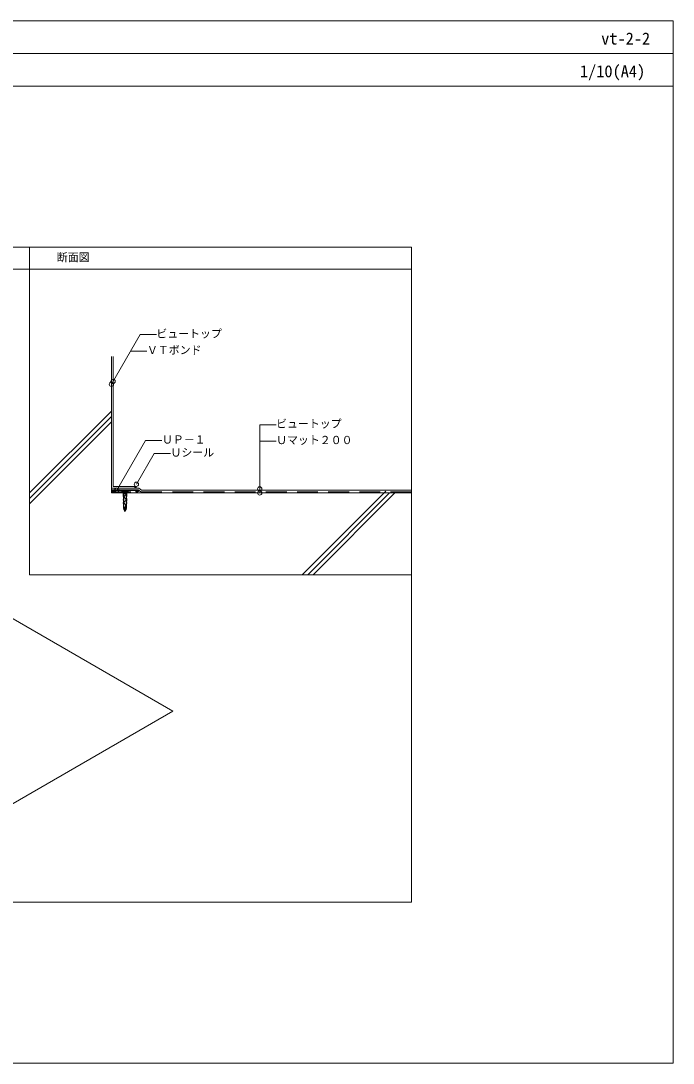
# Model space of a CAD drawing. Units: millimetres, scale not verified. Extents: x -1380 to 1380, y -955 to 955.
# Drawn here: x 184 to 1380, y -955 to 955 of the extents above; entities that cross this region are included whole.
import ezdxf
from ezdxf.enums import TextEntityAlignment as Align

# ---------------------------------------------------------------- set-up
doc = ezdxf.new("R2010")
doc.units = ezdxf.units.MM
doc.header["$LTSCALE"] = 3
doc.linetypes.add('USER1', pattern=[19.05, 12.7, -6.35])
for name, color, linetype, lineweight in [('0-0_0', 7, 'Continuous', 9), ('0-1_WAKU', 7, 'Continuous', 18), ('0-2_KUTAI', 3, 'Continuous', 18), ('0-3_BOUSUI', 1, 'Continuous', 18), ('0-4_MOJI', 7, 'Continuous', 18), ('0-5_HATCH', 9, 'Continuous', 18), ('0-6_KANAMONO_SCREW', 4, 'Continuous', 18), ('0-7_KANAMONO', 4, 'Continuous', 18)]:
    doc.layers.add(name, color=color, linetype=linetype, lineweight=lineweight)
doc.styles.add('ＭＳ ゴシック', font='')
doc.styles.get('ＭＳ ゴシック').set_extended_font_data('MS Gothic')

msp = doc.modelspace()

# ---------------------------------------------------------------- linework, layer by layer
at = {"layer": '0-0_0', "lineweight": 18}
for p, q in [((-1379.895, 895.073), (1380.105, 895.073)), ((-899.895, 500.073), (900.105, 500.073))]:
    msp.add_line(p, q, dxfattribs=at)
at = {"layer": '0-0_0'}
for p in [(-57.074, -9.927), (-57.074, -609.927)]:
    msp.add_line(p, (462.541, -309.927), dxfattribs=at)
at = {"layer": '0-0_0', "lineweight": 18}
msp.add_lwpolyline([(-899.895, -659.927), (900.105, -659.927), (900.105, 540.073), (-899.895, 540.073)], close=True, dxfattribs=at)
at = {"layer": '0-1_WAKU'}
for points in [[(1380.105, 835.073), (-1379.895, 835.073), (-1379.895, 955.073), (1380.105, 955.073)], [(-1379.895, -954.927), (1380.105, -954.927), (1380.105, 955.073), (-1379.895, 955.073)], [(200.105, 540.073), (900.105, 540.073), (900.105, -59.927), (200.105, -59.927)]]:
    msp.add_lwpolyline(points, close=True, dxfattribs=at)
at = {"layer": '0-2_KUTAI'}
msp.add_lwpolyline([(900.105, 90.073), (350.105, 90.073), (350.105, 340.073)], dxfattribs=at)
at = {"layer": '0-3_BOUSUI'}
for p, q in [((393.105, 101.573), (393.105, 98.573)), ((393.105, 98.573), (396.105, 98.573))]:
    msp.add_line(p, q, dxfattribs=at)
at = {"layer": '0-3_BOUSUI', "linetype": 'USER1'}
msp.add_line((900.105, 92.073), (350.105, 92.073), dxfattribs=at)
at = {"layer": '0-3_BOUSUI'}
for points in [[(350.105, 340.073), (350.105, 98.573), (393.105, 98.573)], [(353.105, 340.073), (353.105, 101.573), (393.105, 101.573)], [(900.105, 95.073), (405.301, 95.073), (400.301, 98.573), (350.105, 98.573)], [(404.355, 92.073), (399.355, 95.573), (350.105, 95.573)]]:
    msp.add_lwpolyline(points, dxfattribs=at)
msp.add_arc((393.105, 98.573), 3, 0, 90, dxfattribs=at)
at = {"layer": '0-4_MOJI'}
for p, q in [((385.285, 350.055), (415.285, 350.055)), ((622.19, 90.073), (622.19, 215.073)), ((622.19, 215.073), (652.19, 215.073)), ((622.19, 185.073), (652.19, 185.073)), ((395.984, 105.937), (428.484, 162.228)), ((428.484, 162.228), (458.484, 162.228))]:
    msp.add_line(p, q, dxfattribs=at)
for points in [[(350.105, 289.122), (402.605, 380.055), (432.605, 380.055)], [(360.33, 95.171), (412.83, 186.104), (442.83, 186.104)]]:
    msp.add_lwpolyline(points, dxfattribs=at)
for centre in [(350.105, 289.122), (353.105, 294.318), (360.33, 95.171), (395.984, 105.937), (622.19, 97.303), (622.19, 90.073)]:
    msp.add_circle(centre, 4, dxfattribs=at)
at = {"layer": '0-5_HATCH'}
for p, q in [((200.105, 90.073), (350.105, 240.073)), ((200.105, 80.073), (350.105, 230.073)), ((200.105, 70.073), (350.105, 220.073)), ((393.105, 100.762), (393.828, 101.485)), ((393.105, 99.864), (394.48, 101.239)), ((395.438, 98.573), (393.105, 100.906)), ((393.105, 98.966), (395.021, 100.882)), ((394.54, 98.573), (393.105, 100.008)), ((393.642, 98.573), (393.105, 99.11)), ((396.096, 98.813), (393.346, 101.563)), ((393.61, 98.573), (395.464, 100.427)), ((394.508, 98.573), (395.809, 99.873)), ((395.658, 100.149), (394.682, 101.125)), ((395.406, 98.573), (396.038, 99.205)), ((700.105, -59.927), (853.105, 93.073)), ((710.105, -59.927), (860.105, 90.073)), ((720.105, -59.927), (870.105, 90.073))]:
    msp.add_line(p, q, dxfattribs=at)
at = {"layer": '0-6_KANAMONO_SCREW'}
for p, q in [((379.605, 95.738), (370.605, 95.738)), ((370.605, 95.738), (370.605, 94.998)), ((379.605, 95.738), (379.605, 94.998)), ((379.605, 94.998), (370.605, 94.998)), ((371.43, 94.173), (370.605, 94.998)), ((371.43, 93.723), (371.43, 94.173)), ((372.215, 92.873), (371.43, 93.723)), ((378.78, 93.723), (371.43, 93.723)), ((371.715, 84.173), (371.715, 92.373)), ((372.215, 82.273), (371.715, 84.173)), ((372.964, 78.173), (371.88, 78.173)), ((371.88, 76.473), (371.88, 78.173)), ((372.955, 76.473), (371.88, 76.473)), ((372.986, 78.773), (371.942, 78.773)), ((373.009, 79.373), (371.995, 79.373)), ((372.042, 78.173), (372.377, 81.973)), ((372.142, 72.473), (372.042, 76.473)), ((373.031, 79.973), (372.047, 79.973)), ((373.053, 80.573), (372.1, 80.573)), ((373.076, 81.173), (372.153, 81.173)), ((373.098, 81.773), (372.206, 81.773)), ((377.995, 92.873), (372.215, 92.873)), ((372.215, 87.373), (372.215, 89.173)), ((377.995, 89.173), (372.215, 89.173)), ((376.455, 88.173), (372.215, 88.173)), ((372.215, 81.973), (372.215, 83.773)), ((373.105, 83.773), (372.215, 83.773)), ((373.105, 81.973), (372.215, 81.973)), ((372.315, 83.773), (372.315, 87.373)), ((373.105, 86.873), (372.315, 86.873)), ((373.105, 86.373), (372.315, 86.373)), ((373.105, 85.873), (372.315, 85.873)), ((373.105, 85.373), (372.315, 85.373)), ((373.105, 84.873), (372.315, 84.873)), ((373.105, 84.373), (372.315, 84.373)), ((372.955, 76.473), (372.964, 78.181)), ((373.055, 72.473), (372.955, 76.473)), ((372.964, 78.173), (373.105, 81.973)), ((373.455, 83.173), (373.455, 83.578)), ((373.755, 83.173), (373.455, 83.173)), ((373.455, 82.068), (373.455, 82.473)), ((373.755, 82.473), (373.455, 82.473)), ((373.755, 83.173), (373.755, 83.578)), ((373.755, 82.068), (373.755, 82.473)), ((374.05, 84.67), (375.998, 85.928)), ((374.05, 80.976), (375.998, 79.718)), ((374.213, 84.418), (376.161, 85.676)), ((374.213, 81.228), (376.161, 79.97)), ((374.855, 89.173), (374.855, 92.873)), ((374.855, 89.173), (375.105, 89.373)), ((375.355, 92.873), (375.105, 92.373)), ((375.355, 89.173), (375.105, 89.373)), ((375.355, 89.173), (375.355, 92.873)), ((376.455, 86.768), (376.455, 88.373)), ((376.455, 76.568), (376.455, 78.878)), ((377.995, 88.173), (376.755, 88.173)), ((376.755, 76.568), (376.755, 78.878)), ((377.995, 87.373), (377.105, 87.373)), ((377.105, 81.973), (377.105, 87.373)), ((377.895, 86.873), (377.105, 86.873)), ((377.895, 86.373), (377.105, 86.373)), ((377.895, 85.873), (377.105, 85.873)), ((377.895, 85.373), (377.105, 85.373)), ((377.895, 84.873), (377.105, 84.873)), ((377.895, 84.373), (377.105, 84.373)), ((377.995, 83.773), (377.105, 83.773)), ((377.246, 78.169), (377.105, 81.973)), ((377.995, 81.973), (377.105, 81.973)), ((378.004, 81.773), (377.106, 81.773)), ((378.057, 81.173), (377.135, 81.173)), ((377.155, 72.473), (377.255, 76.473)), ((378.11, 80.573), (377.157, 80.573)), ((378.163, 79.973), (377.179, 79.973)), ((378.216, 79.373), (377.202, 79.373)), ((378.269, 78.773), (377.224, 78.773)), ((378.33, 78.173), (377.246, 78.173)), ((377.255, 76.473), (377.246, 78.169)), ((378.33, 76.473), (377.255, 76.473)), ((378.169, 78.173), (377.834, 81.973)), ((377.895, 89.173), (377.895, 92.873)), ((377.895, 83.773), (377.895, 87.373)), ((377.995, 92.873), (378.78, 93.723)), ((377.995, 87.373), (377.995, 89.173)), ((378.495, 84.173), (377.995, 82.273)), ((377.995, 81.973), (377.995, 83.773)), ((378.069, 72.473), (378.169, 76.473)), ((378.33, 76.473), (378.33, 78.173)), ((378.78, 94.173), (379.605, 94.998)), ((372.965, 76.073), (371.899, 76.073)), ((372.98, 75.473), (371.914, 75.473)), ((372.995, 74.873), (371.929, 74.873)), ((373.01, 74.273), (371.944, 74.273)), ((373.025, 73.673), (371.959, 73.673)), ((373.04, 73.073), (371.974, 73.073)), ((372.019, 70.773), (371.98, 72.473)), ((373.055, 72.473), (371.98, 72.473)), ((373.055, 70.773), (372.019, 70.773)), ((373.069, 70.473), (372.041, 70.473)), ((373.092, 69.973), (372.05, 69.973)), ((373.138, 69.373), (372.061, 69.373)), ((373.161, 68.773), (372.072, 68.773)), ((373.184, 68.173), (372.083, 68.173)), ((373.207, 67.573), (372.094, 67.573)), ((373.23, 66.973), (372.105, 66.973)), ((372.105, 65.173), (372.105, 66.973)), ((373.23, 65.173), (372.105, 65.173)), ((373.23, 62.573), (372.105, 62.573)), ((372.355, 66.973), (372.18, 70.773)), ((373.23, 64.623), (372.18, 64.623)), ((373.23, 64.123), (372.18, 64.123)), ((373.23, 63.623), (372.18, 63.623)), ((373.23, 63.123), (372.18, 63.123)), ((372.355, 62.573), (372.355, 65.173)), ((373.23, 66.973), (373.055, 70.773)), ((373.23, 62.573), (373.23, 65.173)), ((373.455, 71.068), (373.455, 73.378)), ((373.605, 64.276), (373.605, 64.093)), ((373.605, 61.976), (373.605, 61.793)), ((375.105, 62.473), (373.695, 64.306)), ((375.105, 60.173), (373.695, 62.006)), ((375.105, 61.973), (373.709, 63.788)), ((375.105, 59.673), (373.709, 61.488)), ((373.755, 71.068), (373.755, 73.378)), ((374.05, 74.47), (375.998, 75.728)), ((374.05, 69.976), (375.798, 68.847)), ((374.213, 74.218), (376.161, 75.476)), ((374.213, 70.228), (375.961, 69.099)), ((374.955, 63.173), (374.955, 63.347)), ((375.255, 63.173), (374.955, 63.173)), ((375.105, 62.473), (376.516, 64.306)), ((375.105, 61.973), (376.502, 63.788)), ((375.105, 60.173), (376.516, 62.006)), ((375.105, 59.673), (376.502, 61.488)), ((375.255, 63.173), (375.255, 63.347)), ((375.55, 64.439), (375.798, 64.599)), ((375.713, 64.187), (375.961, 64.347)), ((376.255, 65.439), (376.255, 68.007)), ((376.555, 65.439), (376.555, 68.007)), ((376.605, 64.276), (376.605, 64.093)), ((376.605, 61.976), (376.605, 61.793)), ((376.98, 66.973), (377.155, 70.773)), ((378.105, 66.973), (376.98, 66.973)), ((378.105, 65.173), (376.98, 65.173)), ((376.98, 62.573), (376.98, 65.173)), ((378.03, 64.623), (376.98, 64.623)), ((378.03, 64.123), (376.98, 64.123)), ((378.03, 63.623), (376.98, 63.623)), ((378.03, 63.123), (376.98, 63.123)), ((378.104, 62.573), (376.98, 62.573)), ((378.104, 67.573), (377.003, 67.573)), ((378.118, 68.173), (377.026, 68.173)), ((378.131, 68.773), (377.049, 68.773)), ((378.145, 69.373), (377.072, 69.373)), ((378.158, 69.973), (377.118, 69.973)), ((378.17, 70.473), (377.133, 70.473)), ((378.23, 72.473), (377.155, 72.473)), ((378.192, 70.773), (377.155, 70.773)), ((378.237, 73.073), (377.17, 73.073)), ((378.267, 74.273), (377.2, 74.273)), ((378.252, 73.673), (377.201, 73.673)), ((377.205, 59.173), (378.105, 62.573)), ((378.282, 74.873), (377.215, 74.873)), ((378.297, 75.473), (377.23, 75.473)), ((378.312, 76.073), (377.245, 76.073)), ((377.855, 66.973), (377.942, 70.773)), ((377.855, 62.573), (377.855, 65.173)), ((378.105, 65.173), (378.105, 66.973)), ((378.192, 70.773), (378.23, 72.473))]:
    msp.add_line(p, q, dxfattribs=at)
for points in [[(378.78, 93.723), (378.78, 94.173), (371.43, 94.173)], [(372.315, 89.173), (372.315, 92.873), (371.715, 92.373)], [(373.105, 81.973), (373.105, 87.373), (372.215, 87.373)], [(375.105, 89.373), (375.105, 92.373), (374.855, 92.873)], [(376.755, 86.768), (376.755, 88.373), (376.455, 88.373)], [(378.495, 84.173), (378.495, 92.373), (377.895, 92.873)], [(377.205, 59.173), (373.005, 59.173), (372.105, 62.573)]]:
    msp.add_lwpolyline(points, dxfattribs=at)
for centre, radius, start, end in [((374.755, 83.578), 1.3, 122.8584, 180), ((374.755, 82.068), 1.3, 180, 237.1416), ((374.755, 83.578), 1, 122.8584, 180), ((374.755, 82.068), 1, 180, 237.1416), ((375.455, 86.768), 1, 302.8584, 0), ((375.455, 78.878), 1, 0, 57.1416), ((375.455, 76.568), 1, 302.8584, 360), ((375.455, 86.768), 1.3, 302.8584, 360), ((375.455, 78.878), 1.3, 0, 57.1416), ((375.455, 76.568), 1.3, 302.8584, 360), ((374.755, 73.378), 1.3, 122.8584, 180), ((374.755, 71.068), 1.3, 180, 237.1416), ((373.655, 64.276), 0.05, 37.56859, 180), ((374.105, 64.093), 0.5, 180, 217.56859), ((373.655, 61.976), 0.05, 37.56859, 180), ((374.105, 61.793), 0.5, 180, 217.56859), ((382.888, 60.978), 9.383, 191.09155, 213.95053), ((374.755, 73.378), 1, 122.8584, 180), ((374.755, 71.068), 1, 180, 237.1416), ((376.255, 63.347), 1.3, 122.8584, 180), ((367.322, 60.978), 9.383, 326.04947, 348.90845), ((376.255, 63.347), 1, 122.8584, 180), ((375.255, 68.007), 1, 0, 57.1416), ((375.255, 65.439), 1, 302.8584, 360), ((375.255, 68.007), 1.3, 0, 57.1416), ((375.255, 65.439), 1.3, 302.8584, 0), ((376.105, 64.093), 0.5, 322.43141, 0), ((376.105, 61.793), 0.5, 322.43141, 0), ((376.555, 64.276), 0.05, 0, 142.43141), ((376.555, 61.976), 0.05, 0, 142.43141)]:
    msp.add_arc(centre, radius, start, end, dxfattribs=at)
at = {"layer": '0-7_KANAMONO'}
msp.add_line((395.105, 92.073), (398.355, 92.073), dxfattribs=at)
for points in [[(398.355, 95.573), (380.855, 95.573), (378.605, 92.873), (371.605, 92.873), (369.355, 95.573), (351.855, 95.573)], [(351.855, 94.473), (368.84, 94.473), (370.84, 92.073), (379.37, 92.073), (381.37, 94.473), (398.355, 94.473)], [(351.855, 92.073), (355.105, 92.073), (355.105, 93.173), (351.855, 93.173)], [(398.355, 93.173), (395.105, 93.173), (395.105, 92.073)]]:
    msp.add_lwpolyline(points, dxfattribs=at)
for centre, radius, start, end in [((351.855, 93.823), 1.75, 90, 270), ((398.355, 93.823), 1.75, 270, 90), ((351.855, 93.823), 0.65, 90, 270), ((398.355, 93.823), 0.65, 270, 90)]:
    msp.add_arc(centre, radius, start, end, dxfattribs=at)

# ---------------------------------------------------------------- texts
at = {"layer": '0-1_WAKU', "style": 'ＭＳ ゴシック'}
for s, p in [('vt-2-2', (1248.151, 905.073)), ('1/10(A4)', (1209.166, 845.073))]:
    msp.add_text(s, height=21.99, dxfattribs=at).set_placement(p, align=Align.BOTTOM_LEFT)
at = {"layer": '0-4_MOJI', "style": 'ＭＳ ゴシック'}
for s, p in [('断面図', (250.105, 510.073)), ('ビュートップ', (432.605, 370.055)), ('ＶＴボンド', (415.285, 340.055)), ('ビュートップ', (652.19, 205.073)), ('ＵＰ－１', (442.83, 176.104)), ('Ｕマット２００', (652.19, 175.073)), ('Ｕシール', (458.484, 152.228))]:
    msp.add_text(s, height=14.66, dxfattribs=at).set_placement(p, align=Align.BOTTOM_LEFT)

doc.saveas('drawing.dxf')
